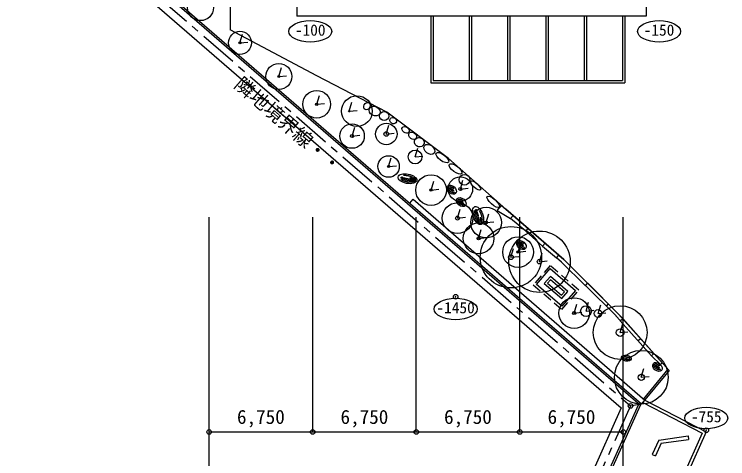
# Model space of a CAD drawing. Units: millimetres at full size, sheet at 1:500. Extents: x -140000 to 140000, y -100000 to 100000.
# Drawn here: x -78747 to -32231, y -12963 to 16006 of the extents above; entities that cross this region are included whole.
import ezdxf
from ezdxf.enums import TextEntityAlignment as Align

# ---------------------------------------------------------------- set-up
doc = ezdxf.new("R2010")
doc.units = ezdxf.units.MM
doc.header["$LTSCALE"] = 500
doc.header["$PDMODE"] = 32
doc.header["$PDSIZE"] = 300
for name, pattern in [('CHAIN1', [8, 5, -1, 1, -1]), ('DASHED1', [1.8, 1.2, -0.6]), ('DASHED2', [3, 2, -1])]:
    doc.linetypes.add(name, pattern=pattern)
for name, color, linetype in [('7-3', 7, 'Continuous'), ('7-B', 7, 'Continuous'), ('D-3', 7, 'Continuous'), ('D-8', 7, 'Continuous'), ('D-9', 4, 'Continuous'), ('D-B', 7, 'Continuous'), ('D-D', 4, 'Continuous')]:
    doc.layers.add(name, color=color, linetype=linetype)
doc.styles.add('ＭＳ ゴシック', font='')
doc.styles.get('ＭＳ ゴシック').set_extended_font_data('MS Gothic')

msp = doc.modelspace()

# ---------------------------------------------------------------- linework, layer by layer
at = {"layer": '7-3'}
for p, q in [((-60324.4, 19881.2), (-60324.4, 15881.2)), ((-37539.4, 19881.2), (-37539.4, 15881.2)), ((-37539.4, 15881.2), (-60324.4, 15881.2))]:
    msp.add_line(p, q, dxfattribs=at)
at = {"layer": '7-B'}
for p, q in [((-66039.4, -11218.8), (-66039.4, 2781.2)), ((-66039.4, -14718.8), (-66039.4, 2781.2)), ((-66039.4, -14718.8), (-66039.4, 2781.2)), ((-59289.4, -11218.8), (-59289.4, 2781.2)), ((-52539.4, -11218.8), (-52539.4, 2781.2)), ((-45789.4, -11218.8), (-45789.4, 2781.2)), ((-39039.4, -14718.8), (-39039.4, 2781.2)), ((-66039.4, -11218.8), (-59289.4, -11218.8)), ((-59289.4, -11218.8), (-52539.4, -11218.8)), ((-52539.4, -11218.8), (-45789.4, -11218.8)), ((-45789.4, -11218.8), (-39039.4, -11218.8))]:
    msp.add_line(p, q, dxfattribs=at)
for p in [(-66039.4, -11218.8), (-59289.4, -11218.8), (-52539.4, -11218.8), (-45789.4, -11218.8), (-39039.4, -11218.8)]:
    msp.add_point(p, dxfattribs=at)
at = {"layer": 'D-3', "color": 4}
for p, q in [((-51594.4, 15881.2), (-51594.4, 11536.2)), ((-51444.4, 15881.2), (-51444.4, 11686.2)), ((-49094.4, 15881.2), (-49094.4, 11686.2)), ((-48944.4, 15881.2), (-48944.4, 11686.2)), ((-46594.4, 15881.2), (-46594.4, 11686.2)), ((-46444.4, 15881.2), (-46444.4, 11686.2)), ((-44094.4, 15881.2), (-44094.4, 11686.2)), ((-43944.4, 15881.2), (-43944.4, 11686.2)), ((-41594.4, 15881.2), (-41594.4, 11686.2)), ((-41444.4, 15881.2), (-41444.4, 11686.2)), ((-39094.4, 15881.2), (-39094.4, 11686.2)), ((-38944.4, 15881.2), (-38944.4, 11536.2)), ((-51444.4, 11686.2), (-39094.4, 11686.2)), ((-51594.4, 11536.2), (-38944.4, 11536.2))]:
    msp.add_line(p, q, dxfattribs=at)
at = {"layer": 'D-8', "linetype": 'CHAIN1'}
for p, q in [((-81511.4, 27669.3), (-38568.4, -9520.2)), ((-38568.4, -9520.2), (-49849.3, -34539.2))]:
    msp.add_line(p, q, dxfattribs=at)
at = {"layer": 'D-8'}
for p, q in [((-81711.4, 27181), (-39177.3, -9654.3)), ((-39177.3, -9654.3), (-50266.9, -34248.9))]:
    msp.add_line(p, q, dxfattribs=at)
at = {"layer": 'D-8', "color": 4}
msp.add_point((-38568.4, -9520.2), dxfattribs=at)
at = {"layer": 'D-9', "color": 7}
for p, q in [((-80874.4, 27712.9), (-37925.7, -9481.5)), ((-80825.3, 27829.2), (-37847.1, -9390.8)), ((-37767.4, -9293.7), (-33893.3, -11302)), ((-37637.7, -9135.7), (-33633.1, -11211.6)), ((-49414.8, -34962.4), (-37925.7, -9481.5)), ((-37925.7, -9481.5), (-37847.1, -9390.8)), ((-33893.3, -11302), (-43302.7, -32170.6)), ((-33633.1, -11211.6), (-43132.3, -32279)), ((-36728.6, -11743.6), (-34820.3, -11476.5)), ((-34820.3, -11476.5), (-34788.4, -11704.3)), ((-36728.6, -11743.6), (-37150.6, -12679.7)), ((-36571, -11953.8), (-36941, -12774.2)), ((-36571, -11953.8), (-34788.4, -11704.3)), ((-37150.6, -12679.7), (-36941, -12774.2))]:
    msp.add_line(p, q, dxfattribs=at)
at = {"layer": 'D-9'}
for p, q in [((-64674.4, 18581.2), (-64674.4, 14984.9)), ((-59015.1, 11992.3), (-64674.4, 14984.9)), ((-42918.8, 28.3), (-46698.4, 3301.5)), ((-39368.2, -3509.5), (-42918.8, 28.3)), ((-36056.5, -7210), (-39368.2, -3509.5)), ((-36056.5, -7210), (-37847.1, -9390.8)), ((-36137.5, -7119.5), (-37728.4, -9057)), ((-38568.4, -9520.2), (-38020.3, -9399.5))]:
    msp.add_line(p, q, dxfattribs=at)
for points in [[(-46698.4, 3301.5), (-50445.3, 6612.6), (-54454.1, 9621.3), (-59015.1, 11992.3)], [(-52965.7, 3702.3), (-52749.7, 3951.7), (-37637.6, -9135.6)]]:
    msp.add_lwpolyline(points, dxfattribs=at)
at = {"layer": 'D-9', "color": 7}
msp.add_lwpolyline([(-47865.5, -36574.7), (-49504.4, -34869.2), (-38020.3, -9399.5)], dxfattribs=at)
at = {"layer": 'D-B'}
for centre in [(-59449.8, 14891.1), (-36706.8, 14891.1), (-49969.9, -3205.2), (-33631.1, -10309.5)]:
    msp.add_ellipse(centre, major_axis=(1400, 0), ratio=0.5, dxfattribs=at)
for p in [(-49969.9, -2405.2), (-33631.1, -11109.5)]:
    msp.add_point(p, dxfattribs=at)
at = {"layer": 'D-D', "linetype": 'DASHED1'}
for p, q in [((-64030.4, 14144.3), (-63850.7, 14745.1)), ((-64030.4, 14144.3), (-63521.7, 14195.8)), ((-61498, 11951.2), (-61318.3, 12552)), ((-61498, 11951.2), (-60989.3, 12002.7)), ((-59028.8, 10143.5), (-58849.1, 10744.3)), ((-56905.1, 9693.4), (-56725.4, 10294.2)), ((-59028.8, 10143.5), (-58520.1, 10195)), ((-56905.1, 9693.4), (-56396.4, 9744.9)), ((-56724.7, 8068.7), (-56544.9, 8669.6)), ((-54493.9, 8200.6), (-54314.2, 8801.4)), ((-56724.7, 8068.7), (-56216, 8120.3)), ((-54493.9, 8200.6), (-53985.2, 8252.1)), ((-52614.2, 6705), (-52434.5, 7305.8)), ((-54342, 6084.7), (-54162.3, 6685.5)), ((-52614.2, 6705), (-52105.5, 6756.5)), ((-54342, 6084.7), (-53833.3, 6136.2)), ((-51573.1, 4546.6), (-51393.4, 5147.5)), ((-49663.7, 4612.8), (-49484, 5213.7)), ((-49663.7, 4612.8), (-49155, 4664.3)), ((-51573.1, 4546.6), (-51064.4, 4598.1)), ((-49846.9, 2721), (-49667.2, 3321.8)), ((-47982.8, 2429.5), (-47803.1, 3030.3)), ((-49846.9, 2721), (-49338.2, 2772.5)), ((-47982.8, 2429.5), (-47474.1, 2481)), ((-48476.1, 1401.6), (-48296.4, 2002.4)), ((-48476.1, 1401.6), (-47967.4, 1453.1)), ((-45902, 505.2), (-45722.3, 1106)), ((-46367.3, 170.6), (-46187.6, 771.4)), ((-45902, 505.2), (-45393.3, 556.7)), ((-44503.1, -120.9), (-44323.4, 479.9)), ((-46367.3, 170.6), (-45858.6, 222.1)), ((-44503.1, -120.9), (-43994.4, -69.4)), ((-41471.6, -3341.6), (-41291.9, -2740.7)), ((-42242.4, -3467.8), (-42062.7, -2867)), ((-40680.6, -3497.4), (-40500.9, -2896.6)), ((-42242.4, -3467.8), (-41733.7, -3416.3)), ((-41471.6, -3341.6), (-40962.9, -3290)), ((-40680.6, -3497.4), (-40171.9, -3445.9)), ((-39244.3, -4741.3), (-39064.6, -4140.4)), ((-39244.3, -4741.3), (-38735.7, -4689.8)), ((-37865.4, -7655.2), (-37685.7, -7054.4)), ((-37865.4, -7655.2), (-37356.7, -7603.7))]:
    msp.add_line(p, q, dxfattribs=at)
at = {"layer": 'D-D', "color": 3}
for p, q in [((-47257.2, 3221.5), (-46977.9, 3544)), ((-46977.9, 3544), (-46222, 2889.3)), ((-47257.2, 3221.5), (-46398.9, 2685)), ((-46398.9, 2685), (-46222, 2889.3)), ((-46222.2, 2889.1), (-42918.8, 28.3)), ((-45390, 1864.2), (-46398.9, 2685)), ((-45390, 1864.2), (-45239.3, 2038.3)), ((-44307, 899.8), (-44143.2, 1089)), ((-41352.2, -1532.6), (-42918.8, 28.3)), ((-41514.6, -1695.6), (-43081.1, -134.6)), ((-41514.6, -1695.6), (-41363.6, -1521.3)), ((-39509.4, -3651.2), (-41494.9, -1672.8)), ((-39368.2, -3509.5), (-41353.7, -1531.2)), ((-40144.2, -3018.7), (-40003, -2877)), ((-39228.3, -3965.8), (-39517.3, -3642.9)), ((-39079.3, -3832.4), (-39368.2, -3509.5)), ((-39250.7, -3985.8), (-39079.3, -3832.4)), ((-37210, -6266), (-39250.7, -3985.8)), ((-36498.4, -6716.2), (-39079.3, -3832.4)), ((-38090.3, -5282.4), (-37918.9, -5129)), ((-37210, -6266), (-37038.8, -6112.7)), ((-36619.2, -6824.3), (-37210, -6266)), ((-36619.2, -6824.3), (-36498.4, -6716.2))]:
    msp.add_line(p, q, dxfattribs=at)
at = {"layer": 'D-D', "color": 7, "linetype": 'DASHED1'}
for p, q in [((-43812.3, -362), (-44905.6, -1624.4)), ((-41945.2, -1979), (-43812.3, -362)), ((-44905.6, -1624.4), (-43038.5, -3241.4)), ((-43038.5, -3241.4), (-41945.2, -1979))]:
    msp.add_line(p, q, dxfattribs=at)
at = {"layer": 'D-D', "color": 7}
for p, q in [((-44694, -1609.2), (-43797.2, -573.6)), ((-43797.2, -573.6), (-42156.8, -1994.2)), ((-43780.8, -1295.5), (-43977.2, -1522.3)), ((-42873.6, -2081.1), (-43780.8, -1295.5)), ((-43053.6, -3029.8), (-44694, -1609.2)), ((-43977.2, -1522.3), (-43070, -2307.9)), ((-43070, -2307.9), (-42873.6, -2081.1)), ((-43054.8, -2519.4), (-42662.1, -2065.9)), ((-42156.8, -1994.2), (-43053.6, -3029.8))]:
    msp.add_line(p, q, dxfattribs=at)
at = {"layer": 'D-D', "color": 3}
for points in [[(-45390, 1864.2), (-44307, 899.8), (-43386.8, 129.4)], [(-43069.3, -145.6), (-43386.8, 129.4), (-43236.2, 303.2)]]:
    msp.add_lwpolyline(points, dxfattribs=at)
at = {"layer": 'D-D', "color": 7}
msp.add_lwpolyline([(-42662.1, -2065.9), (-43796, -1083.9), (-44188.7, -1537.5), (-43054.8, -2519.4)], dxfattribs=at)
for centre, radius in [((-66605.6, 16440.6), 850), ((-64030.4, 14144.3), 750), ((-64030.4, 14144.3), 75), ((-61498, 11951.2), 850), ((-61498, 11951.2), 75), ((-59028.8, 10143.5), 900), ((-56405.1, 9693.4), 1000), ((-59028.8, 10143.5), 75), ((-56905.1, 9693.4), 50), ((-56724.7, 8068.7), 800), ((-54493.9, 8200.6), 700), ((-56724.7, 8068.7), 100), ((-54493.9, 8200.6), 150), ((-52614.2, 6705), 450), ((-54342, 6084.7), 700), ((-54342, 6084.7), 75), ((-51573.1, 4546.6), 1000), ((-49663.7, 4612.8), 800), ((-49663.7, 4612.8), 100), ((-51573.1, 4546.6), 75), ((-49846.9, 2721), 1000), ((-47982.8, 2429.5), 1000), ((-49846.9, 2721), 125), ((-48476.1, 1401.6), 1000), ((-47982.8, 2429.5), 100), ((-46367.3, 170.6), 2000), ((-44503.1, -120.9), 2000), ((-48476.1, 1401.6), 100), ((-45902, 505.2), 1000), ((-45902, 505.2), 75), ((-46367.3, 170.6), 150), ((-44503.1, -120.9), 150), ((-42242.4, -3467.8), 1000), ((-41471.6, -3341.6), 350), ((-39244.3, -4741.3), 1750), ((-40680.6, -3497.4), 250), ((-42242.4, -3467.8), 100), ((-39244.3, -4741.3), 250), ((-37865.4, -7655.2), 1750), ((-37865.4, -7655.2), 200)]:
    msp.add_circle(centre, radius, dxfattribs=at)
at = {"layer": 'D-D', "color": 3}
for centre, radius in [((-54631.8, 9375.5), 300), ((-49393.5, 5221.1), 350)]:
    msp.add_circle(centre, radius, dxfattribs=at)
for centre, major_axis, ratio in [((-55757.8, 10017.3), (-116.9, -221), 0.8), ((-55255.3, 9695.8), (335.4, -174.4), 0.793651), ((-54045.7, 9069.9), (180, -135.1), 0.86), ((-53237, 8470.4), (207.9, -156.1), 0.73), ((-52772.3, 8090.1), (223.9, -168.1), 0.77), ((-52341.8, 7663.2), (259.9, -195.1), 0.92), ((-51688.7, 7200.7), (319.9, -240.1), 0.69), ((-50840, 6662.9), (399.9, -300.1), 0.4), ((-49973.6, 5926.4), (399.9, -300.1), 0.4), ((-53115, 5286.6), (606, -116.6), 0.5), ((-48664.9, 4840.5), (318.5, -281.4), 0.35), ((-50228, 4572.3), (265.9, -230.3), 0.7), ((-47518.6, 3783.1), (397.2, -351), 0.33), ((-49603, 3766.5), (265.9, -230.3), 0.7), ((-48511.9, 2887.8), (202, -583.2), 0.5), ((-45679.9, 964.3), (265.9, -230.3), 0.7), ((-38840.7, -6413.7), (319.1, -61.4), 0.6), ((-36815.2, -6977.2), (265.9, -230.3), 0.7)]:
    msp.add_ellipse(centre, major_axis=major_axis, ratio=ratio, dxfattribs=at)
at = {"layer": 'D-D', "linetype": 'DASHED2'}
for centre, major_axis, ratio in [((-53115, 5286.6), (507.8, -97.7), 0.403319), ((-53115, 5286.6), (409.7, -78.8), 0.260288), ((-53115, 5286.6), (311.5, -59.9), 0.027063), ((-50228, 4572.3), (190.3, -164.8), 0.580835), ((-50228, 4572.3), (114.7, -99.3), 0.304619), ((-49603, 3766.5), (190.3, -164.8), 0.580835), ((-49603, 3766.5), (114.7, -99.3), 0.304619), ((-48511.9, 2887.8), (169.3, -488.7), 0.403319), ((-48511.9, 2887.8), (136.6, -394.2), 0.260288), ((-48511.9, 2887.8), (103.8, -299.7), 0.027063), ((-45679.9, 964.3), (190.3, -164.8), 0.580835), ((-45679.9, 964.3), (114.7, -99.3), 0.304619), ((-38840.7, -6413.7), (220.9, -42.5), 0.4222), ((-36815.2, -6977.2), (190.3, -164.8), 0.580835), ((-36815.2, -6977.2), (114.7, -99.3), 0.304619)]:
    msp.add_ellipse(centre, major_axis=major_axis, ratio=ratio, dxfattribs=at)

# ---------------------------------------------------------------- texts
at = {"layer": '7-B', "style": 'ＭＳ ゴシック'}
for p in [(-64226.9, -10968.8), (-57476.9, -10968.8), (-50726.9, -10968.8), (-43976.9, -10968.8)]:
    msp.add_text('6,750', height=916.4, dxfattribs=at).set_placement(p, align=Align.BOTTOM_LEFT)
at = {"layer": 'D-8', "style": 'ＭＳ ゴシック'}
msp.add_text('隣地境界線・・', height=916.4, rotation=319.107, dxfattribs=at).set_placement((-64657.1, 11102.1), align=Align.BOTTOM_LEFT)
at = {"layer": 'D-B', "color": 4, "style": 'ＭＳ ゴシック'}
for s, p in [('-100', (-60449.8, 14391.1)), ('-150', (-37706.8, 14391.1)), ('-1450', (-51219.9, -3705.2)), ('-755', (-34631.1, -10809.5))]:
    msp.add_text(s, height=733.1, dxfattribs=at).set_placement(p, align=Align.BOTTOM_LEFT)

doc.saveas('drawing.dxf')
